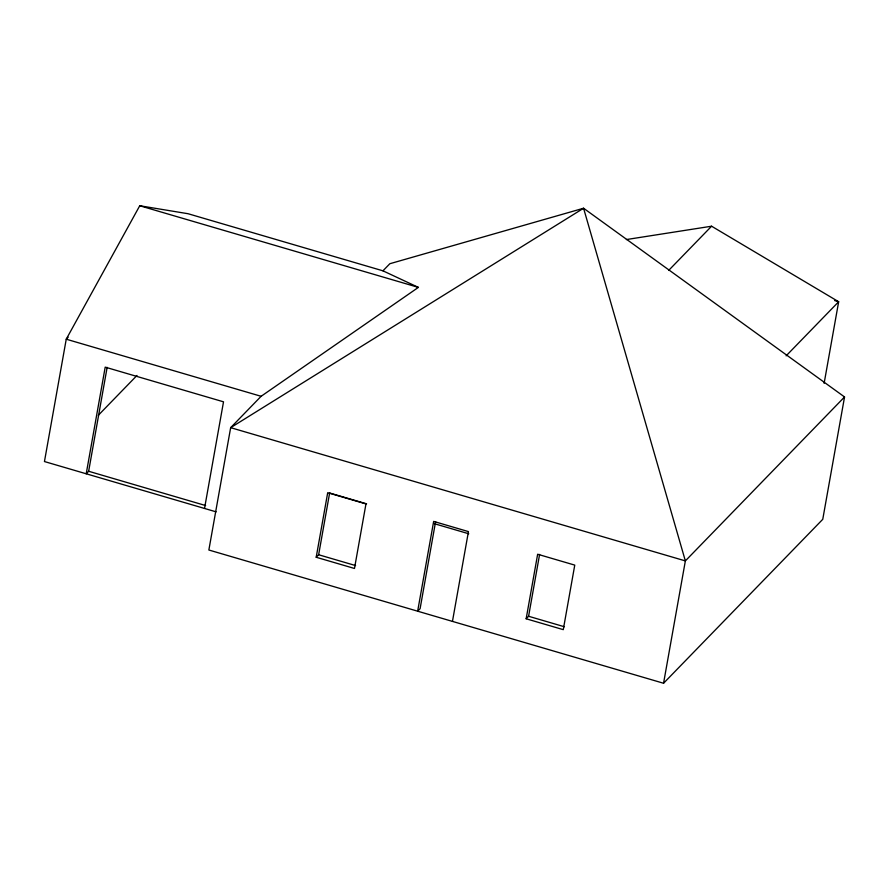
<?xml version="1.0" encoding="UTF-8"?>
<svg xmlns="http://www.w3.org/2000/svg" width="889" height="889" viewBox="0 0 889 889"><rect width="100%" height="100%" fill="white"/><g stroke="black" fill="none" stroke-linecap="round" stroke-linejoin="round"><path stroke-width="1.33" d="M204.526 508.452L223.517 401.817L105.202 367.146L86.211 473.781L88.644 471.27L107.147 367.368M316.195 557.259L327.697 492.717L365.968 503.93L354.478 568.471L316.195 557.259L318.64 554.747L329.652 492.895M435.599 521.61L420.097 608.687L417.652 611.199L433.654 521.399L468.447 531.6L452.457 621.389M526.155 618.777L537.645 554.236L574.761 565.115L563.27 629.656L526.155 618.777L528.588 616.266L539.601 554.414M382.948 270.823L418.386 287.391L261.11 396.294L230.662 427.665L208.859 550.013L663.561 683.252L685.363 560.903L583.573 208.237L389.849 263.722L382.948 270.823L188.079 213.727L139.751 205.748L66.242 339.198L44.45 461.547L216.127 511.853M824.125 383.315L838.66 301.749L711.589 226.217L626.389 239.552M844.55 396.961L685.363 560.903L230.662 427.665L583.573 208.237L844.55 396.961L822.758 519.309L663.561 683.252M68.175 337.198L66.242 339.198L261.11 396.294M98.312 415.285L136.973 375.458M668.672 270.412L711.589 226.217M786.132 355.844L838.66 301.749L834.671 300.582M139.751 205.748L418.386 287.391M329.452 492.951L366.601 503.83M434.265 523.665L468.759 533.767M88.644 471.27L205.626 505.552M318.64 554.747L355.589 565.571M528.588 616.266L564.382 626.756"/></g></svg>
